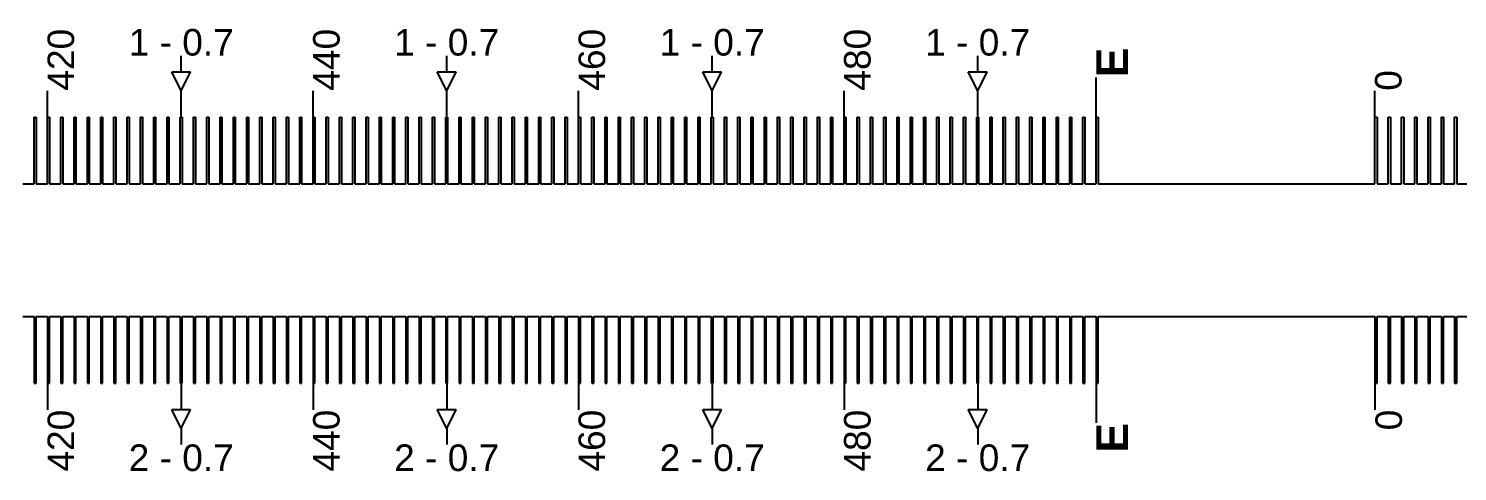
# Model space of a CAD drawing. Extents: x -119394 to 128420, y 74496 to 185496.
# Drawn here: x 6550 to 7088, y 112863 to 113029 of the extents above; entities that cross this region are included whole.
import ezdxf

# ---------------------------------------------------------------- set-up
doc = ezdxf.new("R2010")
doc.units = 13
doc.layers.add('CL - Label-1', color=120, linetype='Continuous')
doc.layers.add('CL - Label-2', color=132, linetype='Continuous')
doc.layers.add('CL - Sub-Micro', color=7, linetype='Continuous', true_color=0x47d1ff)
doc.styles.get("Standard").update_dxf_attribs({"font": 'arial.ttf'})

msp = doc.modelspace()

# ---------------------------------------------------------------- linework, layer by layer
for p, q in [((6607.14, 113012.94), (6607.14, 113018.94)), ((6707.14, 113012.94), (6707.14, 113018.94)), ((6807.14, 113012.94), (6807.14, 113018.94)), ((6907.14, 113012.94), (6907.14, 113018.94)), ((6951.79, 112995.86), (6951.79, 113010.86)), ((6556.79, 112995.86), (6556.79, 113005.86)), ((6607.14, 112995.86), (6607.14, 113005.86)), ((6656.79, 112995.86), (6656.79, 113005.86)), ((6707.14, 112995.86), (6707.14, 113005.86)), ((6756.79, 112995.86), (6756.79, 113005.86)), ((6807.14, 112995.86), (6807.14, 113005.86)), ((6856.79, 112995.86), (6856.79, 113005.86)), ((6907.14, 112995.86), (6907.14, 113005.86)), ((7056.79, 112995.86), (7056.79, 113005.86)), ((6556.79, 112895.86), (6556.79, 112885.86)), ((6607.14, 112895.86), (6607.14, 112885.86)), ((6656.79, 112895.86), (6656.79, 112885.86)), ((6707.14, 112895.86), (6707.14, 112885.86)), ((6756.79, 112895.86), (6756.79, 112885.86)), ((6807.14, 112895.86), (6807.14, 112885.86)), ((6856.79, 112895.86), (6856.79, 112885.86)), ((6907.14, 112895.86), (6907.14, 112885.86)), ((6951.79, 112895.86), (6951.79, 112880.86)), ((7056.79, 112895.86), (7056.79, 112885.86)), ((6607.14, 112878.79), (6607.14, 112872.79)), ((6707.14, 112878.79), (6707.14, 112872.79)), ((6807.14, 112878.79), (6807.14, 112872.79)), ((6907.14, 112878.79), (6907.14, 112872.79))]:
    msp.add_line(p, q)
at = {"layer": 'CL - Label-2'}
for p, q in [((6607.14, 113005.86), (6603.6, 113012.96)), ((6603.6, 113012.96), (6610.67, 113012.96)), ((6607.14, 113005.86), (6610.67, 113012.96)), ((6707.14, 113005.86), (6703.6, 113012.96)), ((6703.6, 113012.96), (6710.67, 113012.96)), ((6707.14, 113005.86), (6710.67, 113012.96)), ((6807.14, 113005.86), (6803.6, 113012.96)), ((6803.6, 113012.96), (6810.67, 113012.96)), ((6807.14, 113005.86), (6810.67, 113012.96)), ((6907.14, 113005.86), (6903.6, 113012.96)), ((6903.6, 113012.96), (6910.67, 113012.96)), ((6907.14, 113005.86), (6910.67, 113012.96)), ((6607.14, 112878.79), (6603.6, 112885.89)), ((6603.6, 112885.89), (6610.67, 112885.89)), ((6607.14, 112878.79), (6610.67, 112885.89)), ((6707.14, 112878.79), (6703.6, 112885.89)), ((6703.6, 112885.89), (6710.67, 112885.89)), ((6707.14, 112878.79), (6710.67, 112885.89)), ((6807.14, 112878.79), (6803.6, 112885.89)), ((6803.6, 112885.89), (6810.67, 112885.89)), ((6807.14, 112878.79), (6810.67, 112885.89)), ((6907.14, 112878.79), (6903.6, 112885.89)), ((6903.6, 112885.89), (6910.67, 112885.89)), ((6907.14, 112878.79), (6910.67, 112885.89))]:
    msp.add_line(p, q, dxfattribs=at)
at = {"layer": 'CL - Sub-Micro'}
for p, q in [((6551.79, 112970.86), (6551.79, 112995.86)), ((6551.79, 112995.86), (6552.49, 112995.86)), ((6552.49, 112995.86), (6552.49, 112970.86)), ((6556.79, 112970.86), (6556.79, 112995.86)), ((6556.79, 112995.86), (6557.49, 112995.86)), ((6557.49, 112995.86), (6557.49, 112970.86)), ((6561.79, 112970.86), (6561.79, 112995.86)), ((6561.79, 112995.86), (6562.49, 112995.86)), ((6562.49, 112995.86), (6562.49, 112970.86)), ((6566.79, 112970.86), (6566.79, 112995.86)), ((6566.79, 112995.86), (6567.49, 112995.86)), ((6567.49, 112995.86), (6567.49, 112970.86)), ((6571.79, 112970.86), (6571.79, 112995.86)), ((6571.79, 112995.86), (6572.49, 112995.86)), ((6572.49, 112995.86), (6572.49, 112970.86)), ((6576.79, 112970.86), (6576.79, 112995.86)), ((6576.79, 112995.86), (6577.49, 112995.86)), ((6577.49, 112995.86), (6577.49, 112970.86)), ((6581.79, 112970.86), (6581.79, 112995.86)), ((6581.79, 112995.86), (6582.49, 112995.86)), ((6582.49, 112995.86), (6582.49, 112970.86)), ((6586.79, 112970.86), (6586.79, 112995.86)), ((6586.79, 112995.86), (6587.49, 112995.86)), ((6587.49, 112995.86), (6587.49, 112970.86)), ((6591.79, 112970.86), (6591.79, 112995.86)), ((6591.79, 112995.86), (6592.49, 112995.86)), ((6592.49, 112995.86), (6592.49, 112970.86)), ((6596.79, 112970.86), (6596.79, 112995.86)), ((6596.79, 112995.86), (6597.49, 112995.86)), ((6597.49, 112995.86), (6597.49, 112970.86)), ((6601.79, 112970.86), (6601.79, 112995.86)), ((6601.79, 112995.86), (6602.49, 112995.86)), ((6602.49, 112995.86), (6602.49, 112970.86)), ((6606.79, 112970.86), (6606.79, 112995.86)), ((6606.79, 112995.86), (6607.49, 112995.86)), ((6607.49, 112995.86), (6607.49, 112970.86)), ((6611.79, 112970.86), (6611.79, 112995.86)), ((6611.79, 112995.86), (6612.49, 112995.86)), ((6612.49, 112995.86), (6612.49, 112970.86)), ((6616.79, 112970.86), (6616.79, 112995.86)), ((6616.79, 112995.86), (6617.49, 112995.86)), ((6617.49, 112995.86), (6617.49, 112970.86)), ((6621.79, 112970.86), (6621.79, 112995.86)), ((6621.79, 112995.86), (6622.49, 112995.86)), ((6622.49, 112995.86), (6622.49, 112970.86)), ((6626.79, 112970.86), (6626.79, 112995.86)), ((6626.79, 112995.86), (6627.49, 112995.86)), ((6627.49, 112995.86), (6627.49, 112970.86)), ((6631.79, 112970.86), (6631.79, 112995.86)), ((6631.79, 112995.86), (6632.49, 112995.86)), ((6632.49, 112995.86), (6632.49, 112970.86)), ((6636.79, 112970.86), (6636.79, 112995.86)), ((6636.79, 112995.86), (6637.49, 112995.86)), ((6637.49, 112995.86), (6637.49, 112970.86)), ((6641.79, 112970.86), (6641.79, 112995.86)), ((6641.79, 112995.86), (6642.49, 112995.86)), ((6642.49, 112995.86), (6642.49, 112970.86)), ((6646.79, 112970.86), (6646.79, 112995.86)), ((6646.79, 112995.86), (6647.49, 112995.86)), ((6647.49, 112995.86), (6647.49, 112970.86)), ((6651.79, 112970.86), (6651.79, 112995.86)), ((6651.79, 112995.86), (6652.49, 112995.86)), ((6652.49, 112995.86), (6652.49, 112970.86)), ((6656.79, 112970.86), (6656.79, 112995.86)), ((6656.79, 112995.86), (6657.49, 112995.86)), ((6657.49, 112995.86), (6657.49, 112970.86)), ((6661.79, 112970.86), (6661.79, 112995.86)), ((6661.79, 112995.86), (6662.49, 112995.86)), ((6662.49, 112995.86), (6662.49, 112970.86)), ((6666.79, 112970.86), (6666.79, 112995.86)), ((6666.79, 112995.86), (6667.49, 112995.86)), ((6667.49, 112995.86), (6667.49, 112970.86)), ((6671.79, 112970.86), (6671.79, 112995.86)), ((6671.79, 112995.86), (6672.49, 112995.86)), ((6672.49, 112995.86), (6672.49, 112970.86)), ((6676.79, 112970.86), (6676.79, 112995.86)), ((6676.79, 112995.86), (6677.49, 112995.86)), ((6677.49, 112995.86), (6677.49, 112970.86)), ((6681.79, 112970.86), (6681.79, 112995.86)), ((6681.79, 112995.86), (6682.49, 112995.86)), ((6682.49, 112995.86), (6682.49, 112970.86)), ((6686.79, 112970.86), (6686.79, 112995.86)), ((6686.79, 112995.86), (6687.49, 112995.86)), ((6687.49, 112995.86), (6687.49, 112970.86)), ((6691.79, 112970.86), (6691.79, 112995.86)), ((6691.79, 112995.86), (6692.49, 112995.86)), ((6692.49, 112995.86), (6692.49, 112970.86)), ((6696.79, 112970.86), (6696.79, 112995.86)), ((6696.79, 112995.86), (6697.49, 112995.86)), ((6697.49, 112995.86), (6697.49, 112970.86)), ((6701.79, 112970.86), (6701.79, 112995.86)), ((6701.79, 112995.86), (6702.49, 112995.86)), ((6702.49, 112995.86), (6702.49, 112970.86)), ((6706.79, 112970.86), (6706.79, 112995.86)), ((6706.79, 112995.86), (6707.49, 112995.86)), ((6707.49, 112995.86), (6707.49, 112970.86)), ((6711.79, 112970.86), (6711.79, 112995.86)), ((6711.79, 112995.86), (6712.49, 112995.86)), ((6712.49, 112995.86), (6712.49, 112970.86)), ((6716.79, 112970.86), (6716.79, 112995.86)), ((6716.79, 112995.86), (6717.49, 112995.86)), ((6717.49, 112995.86), (6717.49, 112970.86)), ((6721.79, 112970.86), (6721.79, 112995.86)), ((6721.79, 112995.86), (6722.49, 112995.86)), ((6722.49, 112995.86), (6722.49, 112970.86)), ((6726.79, 112970.86), (6726.79, 112995.86)), ((6726.79, 112995.86), (6727.49, 112995.86)), ((6727.49, 112995.86), (6727.49, 112970.86)), ((6731.79, 112970.86), (6731.79, 112995.86)), ((6731.79, 112995.86), (6732.49, 112995.86)), ((6732.49, 112995.86), (6732.49, 112970.86)), ((6736.79, 112970.86), (6736.79, 112995.86)), ((6736.79, 112995.86), (6737.49, 112995.86)), ((6737.49, 112995.86), (6737.49, 112970.86)), ((6741.79, 112970.86), (6741.79, 112995.86)), ((6741.79, 112995.86), (6742.49, 112995.86)), ((6742.49, 112995.86), (6742.49, 112970.86)), ((6746.79, 112970.86), (6746.79, 112995.86)), ((6746.79, 112995.86), (6747.49, 112995.86)), ((6747.49, 112995.86), (6747.49, 112970.86)), ((6751.79, 112970.86), (6751.79, 112995.86)), ((6751.79, 112995.86), (6752.49, 112995.86)), ((6752.49, 112995.86), (6752.49, 112970.86)), ((6756.79, 112970.86), (6756.79, 112995.86)), ((6756.79, 112995.86), (6757.49, 112995.86)), ((6757.49, 112995.86), (6757.49, 112970.86)), ((6761.79, 112970.86), (6761.79, 112995.86)), ((6761.79, 112995.86), (6762.49, 112995.86)), ((6762.49, 112995.86), (6762.49, 112970.86)), ((6766.79, 112970.86), (6766.79, 112995.86)), ((6766.79, 112995.86), (6767.49, 112995.86)), ((6767.49, 112995.86), (6767.49, 112970.86)), ((6771.79, 112970.86), (6771.79, 112995.86)), ((6771.79, 112995.86), (6772.49, 112995.86)), ((6772.49, 112995.86), (6772.49, 112970.86)), ((6776.79, 112970.86), (6776.79, 112995.86)), ((6776.79, 112995.86), (6777.49, 112995.86)), ((6777.49, 112995.86), (6777.49, 112970.86)), ((6781.79, 112970.86), (6781.79, 112995.86)), ((6781.79, 112995.86), (6782.49, 112995.86)), ((6782.49, 112995.86), (6782.49, 112970.86)), ((6786.79, 112970.86), (6786.79, 112995.86)), ((6786.79, 112995.86), (6787.49, 112995.86)), ((6787.49, 112995.86), (6787.49, 112970.86)), ((6791.79, 112970.86), (6791.79, 112995.86)), ((6791.79, 112995.86), (6792.49, 112995.86)), ((6792.49, 112995.86), (6792.49, 112970.86)), ((6796.79, 112970.86), (6796.79, 112995.86)), ((6796.79, 112995.86), (6797.49, 112995.86)), ((6797.49, 112995.86), (6797.49, 112970.86)), ((6801.79, 112970.86), (6801.79, 112995.86)), ((6801.79, 112995.86), (6802.49, 112995.86)), ((6802.49, 112995.86), (6802.49, 112970.86)), ((6806.79, 112970.86), (6806.79, 112995.86)), ((6806.79, 112995.86), (6807.49, 112995.86)), ((6807.49, 112995.86), (6807.49, 112970.86)), ((6811.79, 112970.86), (6811.79, 112995.86)), ((6811.79, 112995.86), (6812.49, 112995.86)), ((6812.49, 112995.86), (6812.49, 112970.86)), ((6816.79, 112970.86), (6816.79, 112995.86)), ((6816.79, 112995.86), (6817.49, 112995.86)), ((6817.49, 112995.86), (6817.49, 112970.86)), ((6821.79, 112970.86), (6821.79, 112995.86)), ((6821.79, 112995.86), (6822.49, 112995.86)), ((6822.49, 112995.86), (6822.49, 112970.86)), ((6826.79, 112970.86), (6826.79, 112995.86)), ((6826.79, 112995.86), (6827.49, 112995.86)), ((6827.49, 112995.86), (6827.49, 112970.86)), ((6831.79, 112970.86), (6831.79, 112995.86)), ((6831.79, 112995.86), (6832.49, 112995.86)), ((6832.49, 112995.86), (6832.49, 112970.86)), ((6836.79, 112970.86), (6836.79, 112995.86)), ((6836.79, 112995.86), (6837.49, 112995.86)), ((6837.49, 112995.86), (6837.49, 112970.86)), ((6841.79, 112970.86), (6841.79, 112995.86)), ((6841.79, 112995.86), (6842.49, 112995.86)), ((6842.49, 112995.86), (6842.49, 112970.86)), ((6846.79, 112970.86), (6846.79, 112995.86)), ((6846.79, 112995.86), (6847.49, 112995.86)), ((6847.49, 112995.86), (6847.49, 112970.86)), ((6851.79, 112970.86), (6851.79, 112995.86)), ((6851.79, 112995.86), (6852.49, 112995.86)), ((6852.49, 112995.86), (6852.49, 112970.86)), ((6856.79, 112970.86), (6856.79, 112995.86)), ((6856.79, 112995.86), (6857.49, 112995.86)), ((6857.49, 112995.86), (6857.49, 112970.86)), ((6861.79, 112970.86), (6861.79, 112995.86)), ((6861.79, 112995.86), (6862.49, 112995.86)), ((6862.49, 112995.86), (6862.49, 112970.86)), ((6866.79, 112970.86), (6866.79, 112995.86)), ((6866.79, 112995.86), (6867.49, 112995.86)), ((6867.49, 112995.86), (6867.49, 112970.86)), ((6871.79, 112970.86), (6871.79, 112995.86)), ((6871.79, 112995.86), (6872.49, 112995.86)), ((6872.49, 112995.86), (6872.49, 112970.86)), ((6876.79, 112970.86), (6876.79, 112995.86)), ((6876.79, 112995.86), (6877.49, 112995.86)), ((6877.49, 112995.86), (6877.49, 112970.86)), ((6881.79, 112970.86), (6881.79, 112995.86)), ((6881.79, 112995.86), (6882.49, 112995.86)), ((6882.49, 112995.86), (6882.49, 112970.86)), ((6886.79, 112970.86), (6886.79, 112995.86)), ((6886.79, 112995.86), (6887.49, 112995.86)), ((6887.49, 112995.86), (6887.49, 112970.86)), ((6891.79, 112970.86), (6891.79, 112995.86)), ((6891.79, 112995.86), (6892.49, 112995.86)), ((6892.49, 112995.86), (6892.49, 112970.86)), ((6896.79, 112970.86), (6896.79, 112995.86)), ((6896.79, 112995.86), (6897.49, 112995.86)), ((6897.49, 112995.86), (6897.49, 112970.86)), ((6901.79, 112970.86), (6901.79, 112995.86)), ((6901.79, 112995.86), (6902.49, 112995.86)), ((6902.49, 112995.86), (6902.49, 112970.86)), ((6906.79, 112970.86), (6906.79, 112995.86)), ((6906.79, 112995.86), (6907.49, 112995.86)), ((6907.49, 112995.86), (6907.49, 112970.86)), ((6911.79, 112970.86), (6911.79, 112995.86)), ((6911.79, 112995.86), (6912.49, 112995.86)), ((6912.49, 112995.86), (6912.49, 112970.86)), ((6916.79, 112970.86), (6916.79, 112995.86)), ((6916.79, 112995.86), (6917.49, 112995.86)), ((6917.49, 112995.86), (6917.49, 112970.86)), ((6921.79, 112970.86), (6921.79, 112995.86)), ((6921.79, 112995.86), (6922.49, 112995.86)), ((6922.49, 112995.86), (6922.49, 112970.86)), ((6926.79, 112970.86), (6926.79, 112995.86)), ((6926.79, 112995.86), (6927.49, 112995.86)), ((6927.49, 112995.86), (6927.49, 112970.86)), ((6931.79, 112970.86), (6931.79, 112995.86)), ((6931.79, 112995.86), (6932.49, 112995.86)), ((6932.49, 112995.86), (6932.49, 112970.86)), ((6936.79, 112970.86), (6936.79, 112995.86)), ((6936.79, 112995.86), (6937.49, 112995.86)), ((6937.49, 112995.86), (6937.49, 112970.86)), ((6941.79, 112970.86), (6941.79, 112995.86)), ((6941.79, 112995.86), (6942.49, 112995.86)), ((6942.49, 112995.86), (6942.49, 112970.86)), ((6946.79, 112970.86), (6946.79, 112995.86)), ((6946.79, 112995.86), (6947.49, 112995.86)), ((6947.49, 112995.86), (6947.49, 112970.86)), ((6951.79, 112970.86), (6951.79, 112995.86)), ((6951.79, 112995.86), (6952.49, 112995.86)), ((6952.49, 112995.86), (6952.49, 112970.86)), ((7056.79, 112970.86), (7056.79, 112995.86)), ((7056.79, 112995.86), (7057.59, 112995.86)), ((7057.59, 112995.86), (7057.59, 112970.86)), ((7061.79, 112970.86), (7061.79, 112995.86)), ((7061.79, 112995.86), (7062.59, 112995.86)), ((7062.59, 112995.86), (7062.59, 112970.86)), ((7066.79, 112970.86), (7066.79, 112995.86)), ((7066.79, 112995.86), (7067.59, 112995.86)), ((7067.59, 112995.86), (7067.59, 112970.86)), ((7071.79, 112970.86), (7071.79, 112995.86)), ((7071.79, 112995.86), (7072.59, 112995.86)), ((7072.59, 112995.86), (7072.59, 112970.86)), ((7076.79, 112970.86), (7076.79, 112995.86)), ((7076.79, 112995.86), (7077.59, 112995.86)), ((7077.59, 112995.86), (7077.59, 112970.86)), ((7081.79, 112970.86), (7081.79, 112995.86)), ((7081.79, 112995.86), (7082.59, 112995.86)), ((7082.59, 112995.86), (7082.59, 112970.86)), ((7086.79, 112970.86), (7086.79, 112995.86)), ((7086.79, 112995.86), (7087.59, 112995.86)), ((7087.59, 112995.86), (7087.59, 112970.86)), ((6547.49, 112970.86), (6551.79, 112970.86)), ((6552.49, 112970.86), (6556.79, 112970.86)), ((6557.49, 112970.86), (6561.79, 112970.86)), ((6562.49, 112970.86), (6566.79, 112970.86)), ((6567.49, 112970.86), (6571.79, 112970.86)), ((6572.49, 112970.86), (6576.79, 112970.86)), ((6577.49, 112970.86), (6581.79, 112970.86)), ((6582.49, 112970.86), (6586.79, 112970.86)), ((6587.49, 112970.86), (6591.79, 112970.86)), ((6592.49, 112970.86), (6596.79, 112970.86)), ((6597.49, 112970.86), (6601.79, 112970.86)), ((6602.49, 112970.86), (6606.79, 112970.86)), ((6607.49, 112970.86), (6611.79, 112970.86)), ((6612.49, 112970.86), (6616.79, 112970.86)), ((6617.49, 112970.86), (6621.79, 112970.86)), ((6622.49, 112970.86), (6626.79, 112970.86)), ((6627.49, 112970.86), (6631.79, 112970.86)), ((6632.49, 112970.86), (6636.79, 112970.86)), ((6637.49, 112970.86), (6641.79, 112970.86)), ((6642.49, 112970.86), (6646.79, 112970.86)), ((6647.49, 112970.86), (6651.79, 112970.86)), ((6652.49, 112970.86), (6656.79, 112970.86)), ((6657.49, 112970.86), (6661.79, 112970.86)), ((6662.49, 112970.86), (6666.79, 112970.86)), ((6667.49, 112970.86), (6671.79, 112970.86)), ((6672.49, 112970.86), (6676.79, 112970.86)), ((6677.49, 112970.86), (6681.79, 112970.86)), ((6682.49, 112970.86), (6686.79, 112970.86)), ((6687.49, 112970.86), (6691.79, 112970.86)), ((6692.49, 112970.86), (6696.79, 112970.86)), ((6697.49, 112970.86), (6701.79, 112970.86)), ((6702.49, 112970.86), (6706.79, 112970.86)), ((6707.49, 112970.86), (6711.79, 112970.86)), ((6712.49, 112970.86), (6716.79, 112970.86)), ((6717.49, 112970.86), (6721.79, 112970.86)), ((6722.49, 112970.86), (6726.79, 112970.86)), ((6727.49, 112970.86), (6731.79, 112970.86)), ((6732.49, 112970.86), (6736.79, 112970.86)), ((6737.49, 112970.86), (6741.79, 112970.86)), ((6742.49, 112970.86), (6746.79, 112970.86)), ((6747.49, 112970.86), (6751.79, 112970.86)), ((6752.49, 112970.86), (6756.79, 112970.86)), ((6757.49, 112970.86), (6761.79, 112970.86)), ((6762.49, 112970.86), (6766.79, 112970.86)), ((6767.49, 112970.86), (6771.79, 112970.86)), ((6772.49, 112970.86), (6776.79, 112970.86)), ((6777.49, 112970.86), (6781.79, 112970.86)), ((6782.49, 112970.86), (6786.79, 112970.86)), ((6787.49, 112970.86), (6791.79, 112970.86)), ((6792.49, 112970.86), (6796.79, 112970.86)), ((6797.49, 112970.86), (6801.79, 112970.86)), ((6802.49, 112970.86), (6806.79, 112970.86)), ((6807.49, 112970.86), (6811.79, 112970.86)), ((6812.49, 112970.86), (6816.79, 112970.86)), ((6817.49, 112970.86), (6821.79, 112970.86)), ((6822.49, 112970.86), (6826.79, 112970.86)), ((6827.49, 112970.86), (6831.79, 112970.86)), ((6832.49, 112970.86), (6836.79, 112970.86)), ((6837.49, 112970.86), (6841.79, 112970.86)), ((6842.49, 112970.86), (6846.79, 112970.86)), ((6847.49, 112970.86), (6851.79, 112970.86)), ((6852.49, 112970.86), (6856.79, 112970.86)), ((6857.49, 112970.86), (6861.79, 112970.86)), ((6862.49, 112970.86), (6866.79, 112970.86)), ((6867.49, 112970.86), (6871.79, 112970.86)), ((6872.49, 112970.86), (6876.79, 112970.86)), ((6877.49, 112970.86), (6881.79, 112970.86)), ((6882.49, 112970.86), (6886.79, 112970.86)), ((6887.49, 112970.86), (6891.79, 112970.86)), ((6892.49, 112970.86), (6896.79, 112970.86)), ((6897.49, 112970.86), (6901.79, 112970.86)), ((6902.49, 112970.86), (6906.79, 112970.86)), ((6907.49, 112970.86), (6911.79, 112970.86)), ((6912.49, 112970.86), (6916.79, 112970.86)), ((6917.49, 112970.86), (6921.79, 112970.86)), ((6922.49, 112970.86), (6926.79, 112970.86)), ((6927.49, 112970.86), (6931.79, 112970.86)), ((6932.49, 112970.86), (6936.79, 112970.86)), ((6937.49, 112970.86), (6941.79, 112970.86)), ((6942.49, 112970.86), (6946.79, 112970.86)), ((6947.49, 112970.86), (6951.79, 112970.86)), ((6952.49, 112970.86), (6956.79, 112970.86)), ((6956.79, 112970.86), (7056.79, 112970.86)), ((7057.59, 112970.86), (7061.79, 112970.86)), ((7062.59, 112970.86), (7066.79, 112970.86)), ((7067.59, 112970.86), (7071.79, 112970.86)), ((7072.59, 112970.86), (7076.79, 112970.86)), ((7077.59, 112970.86), (7081.79, 112970.86)), ((7082.59, 112970.86), (7086.79, 112970.86)), ((7087.59, 112970.86), (7091.79, 112970.86)), ((6547.49, 112920.86), (6551.79, 112920.86)), ((6551.79, 112920.86), (6551.79, 112895.86)), ((6552.49, 112895.86), (6552.49, 112920.86)), ((6552.49, 112920.86), (6556.79, 112920.86)), ((6556.79, 112920.86), (6556.79, 112895.86)), ((6557.49, 112895.86), (6557.49, 112920.86)), ((6557.49, 112920.86), (6561.79, 112920.86)), ((6561.79, 112920.86), (6561.79, 112895.86)), ((6562.49, 112895.86), (6562.49, 112920.86)), ((6562.49, 112920.86), (6566.79, 112920.86)), ((6566.79, 112920.86), (6566.79, 112895.86)), ((6567.49, 112895.86), (6567.49, 112920.86)), ((6567.49, 112920.86), (6571.79, 112920.86)), ((6571.79, 112920.86), (6571.79, 112895.86)), ((6572.49, 112895.86), (6572.49, 112920.86)), ((6572.49, 112920.86), (6576.79, 112920.86)), ((6576.79, 112920.86), (6576.79, 112895.86)), ((6577.49, 112895.86), (6577.49, 112920.86)), ((6577.49, 112920.86), (6581.79, 112920.86)), ((6581.79, 112920.86), (6581.79, 112895.86)), ((6582.49, 112895.86), (6582.49, 112920.86)), ((6582.49, 112920.86), (6586.79, 112920.86)), ((6586.79, 112920.86), (6586.79, 112895.86)), ((6587.49, 112895.86), (6587.49, 112920.86)), ((6587.49, 112920.86), (6591.79, 112920.86)), ((6591.79, 112920.86), (6591.79, 112895.86)), ((6592.49, 112895.86), (6592.49, 112920.86)), ((6592.49, 112920.86), (6596.79, 112920.86)), ((6596.79, 112920.86), (6596.79, 112895.86)), ((6597.49, 112895.86), (6597.49, 112920.86)), ((6597.49, 112920.86), (6601.79, 112920.86)), ((6601.79, 112920.86), (6601.79, 112895.86)), ((6602.49, 112895.86), (6602.49, 112920.86)), ((6602.49, 112920.86), (6606.79, 112920.86)), ((6606.79, 112920.86), (6606.79, 112895.86)), ((6607.49, 112895.86), (6607.49, 112920.86)), ((6607.49, 112920.86), (6611.79, 112920.86)), ((6611.79, 112920.86), (6611.79, 112895.86)), ((6612.49, 112895.86), (6612.49, 112920.86)), ((6612.49, 112920.86), (6616.79, 112920.86)), ((6616.79, 112920.86), (6616.79, 112895.86)), ((6617.49, 112895.86), (6617.49, 112920.86)), ((6617.49, 112920.86), (6621.79, 112920.86)), ((6621.79, 112920.86), (6621.79, 112895.86)), ((6622.49, 112895.86), (6622.49, 112920.86)), ((6622.49, 112920.86), (6626.79, 112920.86)), ((6626.79, 112920.86), (6626.79, 112895.86)), ((6627.49, 112895.86), (6627.49, 112920.86)), ((6627.49, 112920.86), (6631.79, 112920.86)), ((6631.79, 112920.86), (6631.79, 112895.86)), ((6632.49, 112895.86), (6632.49, 112920.86)), ((6632.49, 112920.86), (6636.79, 112920.86)), ((6636.79, 112920.86), (6636.79, 112895.86)), ((6637.49, 112895.86), (6637.49, 112920.86)), ((6637.49, 112920.86), (6641.79, 112920.86)), ((6641.79, 112920.86), (6641.79, 112895.86)), ((6642.49, 112895.86), (6642.49, 112920.86)), ((6642.49, 112920.86), (6646.79, 112920.86)), ((6646.79, 112920.86), (6646.79, 112895.86)), ((6647.49, 112895.86), (6647.49, 112920.86)), ((6647.49, 112920.86), (6651.79, 112920.86)), ((6651.79, 112920.86), (6651.79, 112895.86)), ((6652.49, 112895.86), (6652.49, 112920.86)), ((6652.49, 112920.86), (6656.79, 112920.86)), ((6656.79, 112920.86), (6656.79, 112895.86)), ((6657.49, 112895.86), (6657.49, 112920.86)), ((6657.49, 112920.86), (6661.79, 112920.86)), ((6661.79, 112920.86), (6661.79, 112895.86)), ((6662.49, 112895.86), (6662.49, 112920.86)), ((6662.49, 112920.86), (6666.79, 112920.86)), ((6666.79, 112920.86), (6666.79, 112895.86)), ((6667.49, 112895.86), (6667.49, 112920.86)), ((6667.49, 112920.86), (6671.79, 112920.86)), ((6671.79, 112920.86), (6671.79, 112895.86)), ((6672.49, 112895.86), (6672.49, 112920.86)), ((6672.49, 112920.86), (6676.79, 112920.86)), ((6676.79, 112920.86), (6676.79, 112895.86)), ((6677.49, 112895.86), (6677.49, 112920.86)), ((6677.49, 112920.86), (6681.79, 112920.86)), ((6681.79, 112920.86), (6681.79, 112895.86)), ((6682.49, 112895.86), (6682.49, 112920.86)), ((6682.49, 112920.86), (6686.79, 112920.86)), ((6686.79, 112920.86), (6686.79, 112895.86)), ((6687.49, 112895.86), (6687.49, 112920.86)), ((6687.49, 112920.86), (6691.79, 112920.86)), ((6691.79, 112920.86), (6691.79, 112895.86)), ((6692.49, 112895.86), (6692.49, 112920.86)), ((6692.49, 112920.86), (6696.79, 112920.86)), ((6696.79, 112920.86), (6696.79, 112895.86)), ((6697.49, 112895.86), (6697.49, 112920.86)), ((6697.49, 112920.86), (6701.79, 112920.86)), ((6701.79, 112920.86), (6701.79, 112895.86)), ((6702.49, 112895.86), (6702.49, 112920.86)), ((6702.49, 112920.86), (6706.79, 112920.86)), ((6706.79, 112920.86), (6706.79, 112895.86)), ((6707.49, 112895.86), (6707.49, 112920.86)), ((6707.49, 112920.86), (6711.79, 112920.86)), ((6711.79, 112920.86), (6711.79, 112895.86)), ((6712.49, 112895.86), (6712.49, 112920.86)), ((6712.49, 112920.86), (6716.79, 112920.86)), ((6716.79, 112920.86), (6716.79, 112895.86)), ((6717.49, 112895.86), (6717.49, 112920.86)), ((6717.49, 112920.86), (6721.79, 112920.86)), ((6721.79, 112920.86), (6721.79, 112895.86)), ((6722.49, 112895.86), (6722.49, 112920.86)), ((6722.49, 112920.86), (6726.79, 112920.86)), ((6726.79, 112920.86), (6726.79, 112895.86)), ((6727.49, 112895.86), (6727.49, 112920.86)), ((6727.49, 112920.86), (6731.79, 112920.86)), ((6731.79, 112920.86), (6731.79, 112895.86)), ((6732.49, 112895.86), (6732.49, 112920.86)), ((6732.49, 112920.86), (6736.79, 112920.86)), ((6736.79, 112920.86), (6736.79, 112895.86)), ((6737.49, 112895.86), (6737.49, 112920.86)), ((6737.49, 112920.86), (6741.79, 112920.86)), ((6741.79, 112920.86), (6741.79, 112895.86)), ((6742.49, 112895.86), (6742.49, 112920.86)), ((6742.49, 112920.86), (6746.79, 112920.86)), ((6746.79, 112920.86), (6746.79, 112895.86)), ((6747.49, 112895.86), (6747.49, 112920.86)), ((6747.49, 112920.86), (6751.79, 112920.86)), ((6751.79, 112920.86), (6751.79, 112895.86)), ((6752.49, 112895.86), (6752.49, 112920.86)), ((6752.49, 112920.86), (6756.79, 112920.86)), ((6756.79, 112920.86), (6756.79, 112895.86)), ((6757.49, 112895.86), (6757.49, 112920.86)), ((6757.49, 112920.86), (6761.79, 112920.86)), ((6761.79, 112920.86), (6761.79, 112895.86)), ((6762.49, 112895.86), (6762.49, 112920.86)), ((6762.49, 112920.86), (6766.79, 112920.86)), ((6766.79, 112920.86), (6766.79, 112895.86)), ((6767.49, 112895.86), (6767.49, 112920.86)), ((6767.49, 112920.86), (6771.79, 112920.86)), ((6771.79, 112920.86), (6771.79, 112895.86)), ((6772.49, 112895.86), (6772.49, 112920.86)), ((6772.49, 112920.86), (6776.79, 112920.86)), ((6776.79, 112920.86), (6776.79, 112895.86)), ((6777.49, 112895.86), (6777.49, 112920.86)), ((6777.49, 112920.86), (6781.79, 112920.86)), ((6781.79, 112920.86), (6781.79, 112895.86)), ((6782.49, 112895.86), (6782.49, 112920.86)), ((6782.49, 112920.86), (6786.79, 112920.86)), ((6786.79, 112920.86), (6786.79, 112895.86)), ((6787.49, 112895.86), (6787.49, 112920.86)), ((6787.49, 112920.86), (6791.79, 112920.86)), ((6791.79, 112920.86), (6791.79, 112895.86)), ((6792.49, 112895.86), (6792.49, 112920.86)), ((6792.49, 112920.86), (6796.79, 112920.86)), ((6796.79, 112920.86), (6796.79, 112895.86)), ((6797.49, 112895.86), (6797.49, 112920.86)), ((6797.49, 112920.86), (6801.79, 112920.86)), ((6801.79, 112920.86), (6801.79, 112895.86)), ((6802.49, 112895.86), (6802.49, 112920.86)), ((6802.49, 112920.86), (6806.79, 112920.86)), ((6806.79, 112920.86), (6806.79, 112895.86)), ((6807.49, 112895.86), (6807.49, 112920.86)), ((6807.49, 112920.86), (6811.79, 112920.86)), ((6811.79, 112920.86), (6811.79, 112895.86)), ((6812.49, 112895.86), (6812.49, 112920.86)), ((6812.49, 112920.86), (6816.79, 112920.86)), ((6816.79, 112920.86), (6816.79, 112895.86)), ((6817.49, 112895.86), (6817.49, 112920.86)), ((6817.49, 112920.86), (6821.79, 112920.86)), ((6821.79, 112920.86), (6821.79, 112895.86)), ((6822.49, 112895.86), (6822.49, 112920.86)), ((6822.49, 112920.86), (6826.79, 112920.86)), ((6826.79, 112920.86), (6826.79, 112895.86)), ((6827.49, 112895.86), (6827.49, 112920.86)), ((6827.49, 112920.86), (6831.79, 112920.86)), ((6831.79, 112920.86), (6831.79, 112895.86)), ((6832.49, 112895.86), (6832.49, 112920.86)), ((6832.49, 112920.86), (6836.79, 112920.86)), ((6836.79, 112920.86), (6836.79, 112895.86)), ((6837.49, 112895.86), (6837.49, 112920.86)), ((6837.49, 112920.86), (6841.79, 112920.86)), ((6841.79, 112920.86), (6841.79, 112895.86)), ((6842.49, 112895.86), (6842.49, 112920.86)), ((6842.49, 112920.86), (6846.79, 112920.86)), ((6846.79, 112920.86), (6846.79, 112895.86)), ((6847.49, 112895.86), (6847.49, 112920.86)), ((6847.49, 112920.86), (6851.79, 112920.86)), ((6851.79, 112920.86), (6851.79, 112895.86)), ((6852.49, 112895.86), (6852.49, 112920.86)), ((6852.49, 112920.86), (6856.79, 112920.86)), ((6856.79, 112920.86), (6856.79, 112895.86)), ((6857.49, 112895.86), (6857.49, 112920.86)), ((6857.49, 112920.86), (6861.79, 112920.86)), ((6861.79, 112920.86), (6861.79, 112895.86)), ((6862.49, 112895.86), (6862.49, 112920.86)), ((6862.49, 112920.86), (6866.79, 112920.86)), ((6866.79, 112920.86), (6866.79, 112895.86)), ((6867.49, 112895.86), (6867.49, 112920.86)), ((6867.49, 112920.86), (6871.79, 112920.86)), ((6871.79, 112920.86), (6871.79, 112895.86)), ((6872.49, 112895.86), (6872.49, 112920.86)), ((6872.49, 112920.86), (6876.79, 112920.86)), ((6876.79, 112920.86), (6876.79, 112895.86)), ((6877.49, 112895.86), (6877.49, 112920.86)), ((6877.49, 112920.86), (6881.79, 112920.86)), ((6881.79, 112920.86), (6881.79, 112895.86)), ((6882.49, 112895.86), (6882.49, 112920.86)), ((6882.49, 112920.86), (6886.79, 112920.86)), ((6886.79, 112920.86), (6886.79, 112895.86)), ((6887.49, 112895.86), (6887.49, 112920.86)), ((6887.49, 112920.86), (6891.79, 112920.86)), ((6891.79, 112920.86), (6891.79, 112895.86)), ((6892.49, 112895.86), (6892.49, 112920.86)), ((6892.49, 112920.86), (6896.79, 112920.86)), ((6896.79, 112920.86), (6896.79, 112895.86)), ((6897.49, 112895.86), (6897.49, 112920.86)), ((6897.49, 112920.86), (6901.79, 112920.86)), ((6901.79, 112920.86), (6901.79, 112895.86)), ((6902.49, 112895.86), (6902.49, 112920.86)), ((6902.49, 112920.86), (6906.79, 112920.86)), ((6906.79, 112920.86), (6906.79, 112895.86)), ((6907.49, 112895.86), (6907.49, 112920.86)), ((6907.49, 112920.86), (6911.79, 112920.86)), ((6911.79, 112920.86), (6911.79, 112895.86)), ((6912.49, 112895.86), (6912.49, 112920.86)), ((6912.49, 112920.86), (6916.79, 112920.86)), ((6916.79, 112920.86), (6916.79, 112895.86)), ((6917.49, 112895.86), (6917.49, 112920.86)), ((6917.49, 112920.86), (6921.79, 112920.86)), ((6921.79, 112920.86), (6921.79, 112895.86)), ((6922.49, 112895.86), (6922.49, 112920.86)), ((6922.49, 112920.86), (6926.79, 112920.86)), ((6926.79, 112920.86), (6926.79, 112895.86)), ((6927.49, 112895.86), (6927.49, 112920.86)), ((6927.49, 112920.86), (6931.79, 112920.86)), ((6931.79, 112920.86), (6931.79, 112895.86)), ((6932.49, 112895.86), (6932.49, 112920.86)), ((6932.49, 112920.86), (6936.79, 112920.86)), ((6936.79, 112920.86), (6936.79, 112895.86)), ((6937.49, 112895.86), (6937.49, 112920.86)), ((6937.49, 112920.86), (6941.79, 112920.86)), ((6941.79, 112920.86), (6941.79, 112895.86)), ((6942.49, 112895.86), (6942.49, 112920.86)), ((6942.49, 112920.86), (6946.79, 112920.86)), ((6946.79, 112920.86), (6946.79, 112895.86)), ((6947.49, 112895.86), (6947.49, 112920.86)), ((6947.49, 112920.86), (6951.79, 112920.86)), ((6951.79, 112920.86), (6951.79, 112895.86)), ((6952.49, 112895.86), (6952.49, 112920.86)), ((6952.49, 112920.86), (6956.79, 112920.86)), ((6956.79, 112920.86), (7056.79, 112920.86)), ((7056.79, 112920.86), (7056.79, 112895.86)), ((7057.59, 112895.86), (7057.59, 112920.86)), ((7057.59, 112920.86), (7061.79, 112920.86)), ((7061.79, 112920.86), (7061.79, 112895.86)), ((7062.59, 112895.86), (7062.59, 112920.86)), ((7062.59, 112920.86), (7066.79, 112920.86)), ((7066.79, 112920.86), (7066.79, 112895.86)), ((7067.59, 112895.86), (7067.59, 112920.86)), ((7067.59, 112920.86), (7071.79, 112920.86)), ((7071.79, 112920.86), (7071.79, 112895.86)), ((7072.59, 112895.86), (7072.59, 112920.86)), ((7072.59, 112920.86), (7076.79, 112920.86)), ((7076.79, 112920.86), (7076.79, 112895.86)), ((7077.59, 112895.86), (7077.59, 112920.86)), ((7077.59, 112920.86), (7081.79, 112920.86)), ((7081.79, 112920.86), (7081.79, 112895.86)), ((7082.59, 112895.86), (7082.59, 112920.86)), ((7082.59, 112920.86), (7086.79, 112920.86)), ((7086.79, 112920.86), (7086.79, 112895.86)), ((7087.59, 112895.86), (7087.59, 112920.86)), ((7087.59, 112920.86), (7091.79, 112920.86)), ((6551.79, 112895.86), (6552.49, 112895.86)), ((6556.79, 112895.86), (6557.49, 112895.86)), ((6561.79, 112895.86), (6562.49, 112895.86)), ((6566.79, 112895.86), (6567.49, 112895.86)), ((6571.79, 112895.86), (6572.49, 112895.86)), ((6576.79, 112895.86), (6577.49, 112895.86)), ((6581.79, 112895.86), (6582.49, 112895.86)), ((6586.79, 112895.86), (6587.49, 112895.86)), ((6591.79, 112895.86), (6592.49, 112895.86)), ((6596.79, 112895.86), (6597.49, 112895.86)), ((6601.79, 112895.86), (6602.49, 112895.86)), ((6606.79, 112895.86), (6607.49, 112895.86)), ((6611.79, 112895.86), (6612.49, 112895.86)), ((6616.79, 112895.86), (6617.49, 112895.86)), ((6621.79, 112895.86), (6622.49, 112895.86)), ((6626.79, 112895.86), (6627.49, 112895.86)), ((6631.79, 112895.86), (6632.49, 112895.86)), ((6636.79, 112895.86), (6637.49, 112895.86)), ((6641.79, 112895.86), (6642.49, 112895.86)), ((6646.79, 112895.86), (6647.49, 112895.86)), ((6651.79, 112895.86), (6652.49, 112895.86)), ((6656.79, 112895.86), (6657.49, 112895.86)), ((6661.79, 112895.86), (6662.49, 112895.86)), ((6666.79, 112895.86), (6667.49, 112895.86)), ((6671.79, 112895.86), (6672.49, 112895.86)), ((6676.79, 112895.86), (6677.49, 112895.86)), ((6681.79, 112895.86), (6682.49, 112895.86)), ((6686.79, 112895.86), (6687.49, 112895.86)), ((6691.79, 112895.86), (6692.49, 112895.86)), ((6696.79, 112895.86), (6697.49, 112895.86)), ((6701.79, 112895.86), (6702.49, 112895.86)), ((6706.79, 112895.86), (6707.49, 112895.86)), ((6711.79, 112895.86), (6712.49, 112895.86)), ((6716.79, 112895.86), (6717.49, 112895.86)), ((6721.79, 112895.86), (6722.49, 112895.86)), ((6726.79, 112895.86), (6727.49, 112895.86)), ((6731.79, 112895.86), (6732.49, 112895.86)), ((6736.79, 112895.86), (6737.49, 112895.86)), ((6741.79, 112895.86), (6742.49, 112895.86)), ((6746.79, 112895.86), (6747.49, 112895.86)), ((6751.79, 112895.86), (6752.49, 112895.86)), ((6756.79, 112895.86), (6757.49, 112895.86)), ((6761.79, 112895.86), (6762.49, 112895.86)), ((6766.79, 112895.86), (6767.49, 112895.86)), ((6771.79, 112895.86), (6772.49, 112895.86)), ((6776.79, 112895.86), (6777.49, 112895.86)), ((6781.79, 112895.86), (6782.49, 112895.86)), ((6786.79, 112895.86), (6787.49, 112895.86)), ((6791.79, 112895.86), (6792.49, 112895.86)), ((6796.79, 112895.86), (6797.49, 112895.86)), ((6801.79, 112895.86), (6802.49, 112895.86)), ((6806.79, 112895.86), (6807.49, 112895.86)), ((6811.79, 112895.86), (6812.49, 112895.86)), ((6816.79, 112895.86), (6817.49, 112895.86)), ((6821.79, 112895.86), (6822.49, 112895.86)), ((6826.79, 112895.86), (6827.49, 112895.86)), ((6831.79, 112895.86), (6832.49, 112895.86)), ((6836.79, 112895.86), (6837.49, 112895.86)), ((6841.79, 112895.86), (6842.49, 112895.86)), ((6846.79, 112895.86), (6847.49, 112895.86)), ((6851.79, 112895.86), (6852.49, 112895.86)), ((6856.79, 112895.86), (6857.49, 112895.86)), ((6861.79, 112895.86), (6862.49, 112895.86)), ((6866.79, 112895.86), (6867.49, 112895.86)), ((6871.79, 112895.86), (6872.49, 112895.86)), ((6876.79, 112895.86), (6877.49, 112895.86)), ((6881.79, 112895.86), (6882.49, 112895.86)), ((6886.79, 112895.86), (6887.49, 112895.86)), ((6891.79, 112895.86), (6892.49, 112895.86)), ((6896.79, 112895.86), (6897.49, 112895.86)), ((6901.79, 112895.86), (6902.49, 112895.86)), ((6906.79, 112895.86), (6907.49, 112895.86)), ((6911.79, 112895.86), (6912.49, 112895.86)), ((6916.79, 112895.86), (6917.49, 112895.86)), ((6921.79, 112895.86), (6922.49, 112895.86)), ((6926.79, 112895.86), (6927.49, 112895.86)), ((6931.79, 112895.86), (6932.49, 112895.86)), ((6936.79, 112895.86), (6937.49, 112895.86)), ((6941.79, 112895.86), (6942.49, 112895.86)), ((6946.79, 112895.86), (6947.49, 112895.86)), ((6951.79, 112895.86), (6952.49, 112895.86)), ((7056.79, 112895.86), (7057.59, 112895.86)), ((7061.79, 112895.86), (7062.59, 112895.86)), ((7066.79, 112895.86), (7067.59, 112895.86)), ((7071.79, 112895.86), (7072.59, 112895.86)), ((7076.79, 112895.86), (7077.59, 112895.86)), ((7081.79, 112895.86), (7082.59, 112895.86)), ((7086.79, 112895.86), (7087.59, 112895.86))]:
    msp.add_line(p, q, dxfattribs=at)

# ---------------------------------------------------------------- texts
at = {"layer": 'CL - Label-1'}
for s, width, heights, insert, char_height, attachment_point, rotation in [('420', 21.565, [8.55], (6556.79, 113005.86), 10, 1, 90), ('440', 21.565, [8.55], (6656.79, 113005.86), 10, 1, 90), ('460', 21.565, [8.55], (6756.79, 113005.86), 10, 1, 90), ('480', 21.565, [8.55], (6856.79, 113005.86), 10, 1, 90), ('{\\fArial|b1|i0|c0|p34;E}', 33.3178, [8.18], (6951.79, 113010.86), 12, 1, 90), ('0', 21.565, [8.55], (7056.79, 113005.86), 10, 1, 90), ('420', 21.565, [8.55], (6556.79, 112885.86), 10, 3, 90), ('440', 21.565, [8.55], (6656.79, 112885.86), 10, 3, 90), ('460', 21.565, [8.55], (6756.79, 112885.86), 10, 3, 90), ('480', 21.565, [8.55], (6856.79, 112885.86), 10, 3, 90), ('0', 21.565, [8.55], (7056.79, 112885.86), 10, 7, 270), ('{\\fArial|b1|i0|c0|p34;E}', 33.3178, [8.18], (6951.79, 112880.86), 12, 3, 90)]:
    msp.add_mtext_dynamic_manual_height_columns(s, width=width, gutter_width=12.5, heights=heights, dxfattribs=dict(at, insert=insert, char_height=char_height, attachment_point=attachment_point, rotation=rotation))
at = {"layer": 'CL - Label-2', "char_height": 10}
for s, insert, attachment_point in [('1 - 0.7', (6607.14, 113018.94), 8), ('1 - 0.7', (6707.14, 113018.94), 8), ('1 - 0.7', (6807.14, 113018.94), 8), ('1 - 0.7', (6907.14, 113018.94), 8), ('2 - 0.7', (6607.14, 112872.79), 2), ('2 - 0.7', (6707.14, 112872.79), 2), ('2 - 0.7', (6807.14, 112872.79), 2), ('2 - 0.7', (6907.14, 112872.79), 2)]:
    msp.add_mtext_dynamic_manual_height_columns(s, width=52.3045, gutter_width=12.5, heights=[18.11], dxfattribs=dict(at, insert=insert, attachment_point=attachment_point))

doc.saveas('drawing.dxf')
